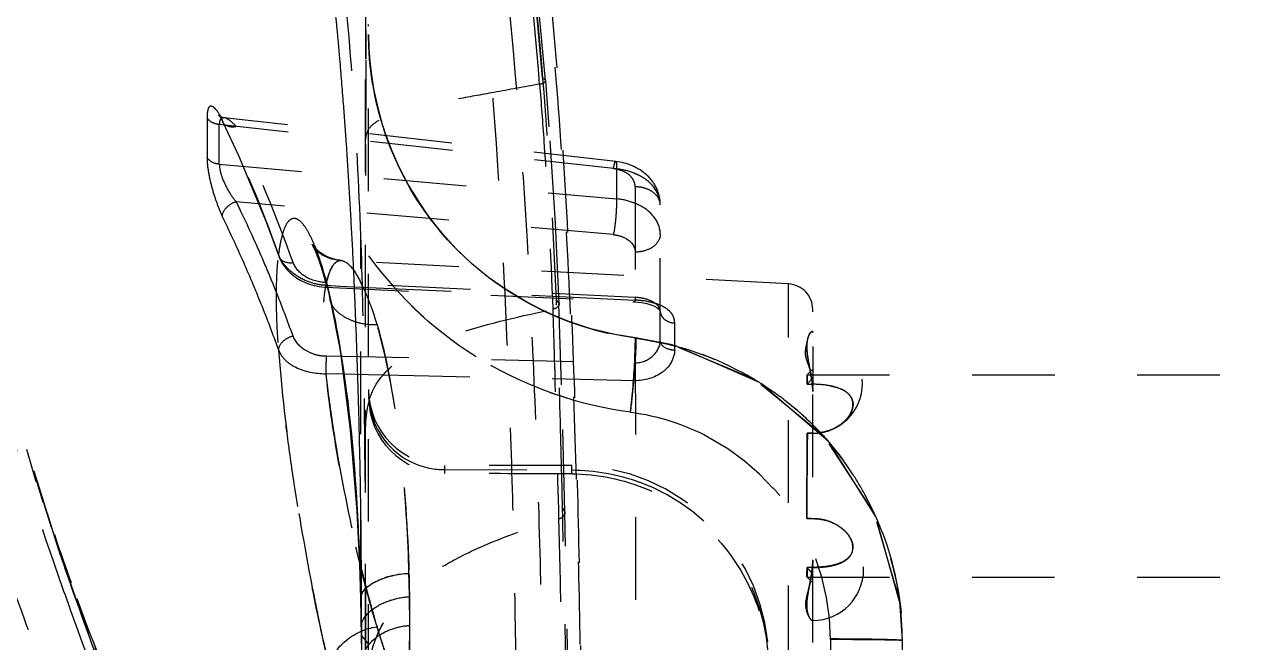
# Model space of a CAD drawing. Header units: millimetres. Extents: x 1540 to 3369, y -3458 to 1222.
# Drawn here: x 2621.51 to 2645.86, y -363.95 to -351.74 of the extents above; entities that cross this region are included whole.
import ezdxf

# ---------------------------------------------------------------- set-up
doc = ezdxf.new("R2010")
doc.units = ezdxf.units.MM
doc.header["$LTSCALE"] = 16.335
doc.linetypes.add('HIDDEN', pattern=[0.2, 0.1, -0.1])
doc.layers.add('21', color=7, linetype='CONTINUOUS')

msp = doc.modelspace()

# ---------------------------------------------------------------- linework, layer by layer
at = {"layer": '21', "color": 8, "linetype": 'HIDDEN'}
for p, q in [((2628.251, -354.663), (2628.296, -343.568)), ((2628.251, -367.522), (2628.251, -345.003)), ((2628.255, -351.387), (2628.256, -351.737)), ((2628.256, -351.737), (2628.257, -351.938)), ((2628.315, -364.832), (2628.315, -351.736)), ((2628.257, -351.938), (2628.257, -352.285)), ((2628.257, -352.285), (2628.258, -352.405)), ((2628.258, -352.431), (2628.258, -352.964)), ((2631.819, -352.843), (2631.819, -352.841)), ((2628.258, -352.964), (2628.257, -353.426)), ((2625.119, -353.574), (2625.119, -354.36)), ((2625.428, -353.66), (2625.417, -353.609)), ((2625.446, -353.575), (2625.421, -353.579)), ((2625.442, -353.577), (2625.449, -353.577)), ((2625.458, -353.576), (2625.446, -353.575)), ((2625.449, -353.577), (2625.446, -353.576)), ((2633.206, -354.442), (2625.458, -353.576)), ((2633.22, -354.589), (2625.36, -353.711)), ((2625.429, -353.662), (2625.428, -353.66)), ((2625.429, -353.662), (2625.739, -354.325)), ((2627.882, -354.173), (2627.873, -354.041)), ((2625.739, -354.325), (2626.286, -355.635)), ((2628.255, -354.107), (2628.252, -354.533)), ((2625.361, -354.497), (2633.22, -355.181)), ((2633.22, -354.589), (2633.22, -355.181)), ((2633.592, -354.943), (2633.596, -369.735)), ((2633.159, -355.889), (2625.697, -355.24)), ((2634.086, -357.985), (2634.086, -355.299)), ((2626.286, -355.635), (2626.55, -356.35)), ((2628.162, -363.1), (2628.162, -355.909)), ((2626.532, -356.279), (2626.538, -356.317)), ((2626.538, -356.317), (2626.539, -356.321)), ((2627.299, -356.309), (2627.353, -356.439)), ((2627.764, -356.4), (2627.772, -356.401)), ((2636.627, -356.865), (2627.775, -356.401)), ((2627.468, -356.893), (2627.568, -356.897)), ((2627.47, -356.929), (2627.47, -356.929)), ((2627.47, -356.929), (2633.583, -357.218)), ((2633.592, -357.13), (2627.479, -356.84)), ((2627.499, -356.956), (2627.538, -357.113)), ((2627.568, -356.897), (2627.752, -356.906)), ((2627.752, -356.906), (2628.315, -356.933)), ((2628.315, -356.933), (2631.543, -357.085)), ((2636.627, -364.46), (2636.627, -356.865)), ((2627.554, -357.181), (2627.544, -357.09)), ((2627.554, -357.181), (2627.749, -358.176)), ((2631.543, -357.085), (2632.091, -357.111)), ((2632.03, -357.188), (2632.084, -357.255)), ((2632.033, -357.258), (2632.031, -357.188)), ((2632.133, -358.859), (2632.079, -357.255)), ((2632.084, -357.255), (2632.084, -357.259)), ((2632.091, -357.111), (2633.581, -357.182)), ((2637.104, -363.953), (2637.104, -357.372)), ((2634.372, -358.176), (2634.372, -357.637)), ((2633.596, -357.932), (2633.596, -357.936)), ((2633.596, -357.932), (2633.596, -357.932)), ((2633.596, -357.938), (2633.599, -357.933)), ((2633.599, -357.933), (2633.599, -357.934)), ((2634.086, -357.982), (2634.086, -357.986)), ((2634.092, -358.007), (2634.086, -357.983)), ((2634.098, -358.039), (2634.086, -357.985)), ((2637.104, -358.101), (2637.104, -358.314)), ((2627.478, -358.284), (2633.592, -358.423)), ((2637.104, -358.314), (2637.104, -358.561)), ((2637.104, -358.314), (2637.104, -358.561)), ((2622.187, -362.129), (2621.06, -358.529)), ((2627.829, -358.648), (2627.468, -358.64)), ((2628.315, -358.659), (2627.829, -358.648)), ((2629.506, -358.687), (2628.315, -358.659)), ((2633.581, -358.779), (2629.506, -358.687)), ((2636.992, -358.661), (2690.494, -358.661)), ((2636.992, -358.682), (2636.992, -358.661)), ((2636.992, -358.661), (2636.993, -358.682)), ((2636.992, -358.849), (2636.992, -358.682)), ((2636.993, -358.682), (2636.993, -358.711)), ((2636.993, -358.711), (2636.993, -358.847)), ((2636.994, -358.659), (2637.104, -358.55)), ((2637.104, -358.561), (2637.103, -358.726)), ((2637.104, -358.561), (2637.104, -358.726)), ((2637.104, -358.726), (2637.104, -358.885)), ((2632.198, -361.377), (2632.133, -358.859)), ((2636.992, -358.849), (2637.104, -358.849)), ((2636.993, -358.776), (2636.993, -358.848)), ((2636.989, -359.818), (2636.988, -360.372)), ((2636.989, -361.506), (2636.99, -359.818)), ((2636.995, -360.659), (2636.996, -359.925)), ((2637.104, -359.818), (2636.996, -359.818)), ((2636.996, -359.925), (2636.996, -359.818)), ((2621.74, -360.777), (2621.552, -360.141)), ((2627.995, -360.058), (2628.016, -360.285)), ((2628.016, -360.285), (2628.035, -360.514)), ((2636.988, -360.372), (2636.987, -360.659)), ((2621.873, -361.185), (2621.702, -360.612)), ((2632.335, -360.453), (2629.815, -360.453)), ((2629.815, -360.457), (2629.815, -360.612)), ((2629.815, -360.537), (2632.336, -360.544)), ((2632.136, -360.63), (2632.134, -360.552)), ((2632.152, -361.297), (2632.136, -360.63)), ((2632.336, -360.621), (2632.336, -360.453)), ((2636.987, -360.659), (2636.987, -361.506)), ((2636.995, -360.95), (2636.995, -360.659)), ((2622.038, -361.684), (2621.828, -361)), ((2636.993, -361.506), (2636.995, -360.95)), ((2622.18, -362.107), (2621.962, -361.404)), ((2632.152, -361.297), (2632.198, -361.377)), ((2632.198, -361.377), (2632.198, -361.381)), ((2632.275, -365.316), (2632.198, -361.381)), ((2636.989, -361.506), (2637.104, -361.506)), ((2622.102, -361.822), (2622.277, -362.391)), ((2622.185, -362.134), (2622.707, -363.615)), ((2622.324, -362.465), (2622.212, -362.143)), ((2628.12, -361.918), (2628.13, -362.153)), ((2622.267, -362.363), (2622.415, -362.792)), ((2628.13, -362.153), (2628.147, -362.619)), ((2622.437, -362.784), (2622.324, -362.465)), ((2628.147, -362.619), (2628.16, -363.08)), ((2636.99, -362.613), (2636.99, -362.473)), ((2637.104, -362.474), (2636.99, -362.474)), ((2636.99, -362.544), (2636.99, -362.474)), ((2636.991, -362.475), (2636.99, -362.64)), ((2636.99, -362.64), (2636.99, -362.613)), ((2636.988, -362.659), (2637.104, -362.775)), ((2636.99, -362.64), (2636.99, -362.661)), ((2636.99, -362.661), (2636.99, -362.64)), ((2636.99, -362.661), (2690.494, -362.661)), ((2622.62, -363.288), (2622.547, -363.09)), ((2628.162, -363.1), (2628.159, -362.997)), ((2628.162, -363.1), (2628.16, -363.077)), ((2628.16, -363.081), (2628.16, -363.084)), ((2622.586, -363.285), (2622.628, -363.403)), ((2622.695, -363.489), (2622.62, -363.288)), ((2622.444, -363.396), (2622.469, -363.465)), ((2622.77, -363.787), (2622.651, -363.457)), ((2622.775, -363.702), (2622.695, -363.489)), ((2622.887, -364.107), (2622.77, -363.788)), ((2622.862, -363.927), (2622.775, -363.702)), ((2628.172, -363.77), (2628.173, -363.823)), ((2628.173, -363.823), (2628.176, -364.136)), ((2628.173, -363.823), (2628.252, -363.919)), ((2622.955, -364.165), (2622.862, -363.927)), ((2628.252, -363.919), (2628.316, -363.997)), ((2637.456, -363.899), (2637.456, -365.111)), ((2638.877, -407.405), (2638.877, -363.919))]:
    msp.add_line(p, q, dxfattribs=at)
for points in [[(2631.758, -352.79), (2631.657, -351.668), (2631.361, -349.018), (2630.874, -345.667), (2630.021, -341.508), (2628.996, -338.295), (2627.668, -335.628), (2626.077, -333.582), (2624.48, -332.474)], [(2631.814, -352.842), (2631.671, -351.283), (2631.445, -349.297), (2631.303, -348.218)], [(2633.596, -357.932), (2633.184, -357.865), (2632.71, -357.749), (2632.258, -357.6), (2631.829, -357.42), (2631.425, -357.214), (2631.045, -356.984), (2630.69, -356.734), (2630.36, -356.464), (2630.055, -356.177), (2629.775, -355.873), (2629.521, -355.554), (2629.293, -355.224), (2629.091, -354.885), (2628.913, -354.541), (2628.761, -354.193), (2628.632, -353.844), (2628.527, -353.496), (2628.444, -353.151), (2628.382, -352.813), (2628.342, -352.486), (2628.32, -352.172), (2628.315, -351.934)], [(2628.394, -352.897), (2628.364, -352.694), (2628.342, -352.496), (2628.326, -352.302), (2628.318, -352.114), (2628.315, -351.938)], [(2632.084, -357.259), (2632.013, -355.665), (2631.89, -353.754), (2631.819, -352.843)], [(2629.559, -355.607), (2629.414, -355.408), (2629.279, -355.206), (2629.153, -355), (2629.037, -354.792), (2628.93, -354.582), (2628.832, -354.37), (2628.744, -354.158), (2628.664, -353.946), (2628.594, -353.734), (2628.531, -353.522), (2628.477, -353.312), (2628.432, -353.103)], [(2625.355, -353.534), (2625.348, -353.528), (2625.351, -353.531), (2625.368, -353.555), (2625.393, -353.595), (2625.421, -353.647), (2625.428, -353.66)], [(2625.446, -353.576), (2625.425, -353.571), (2625.393, -353.559), (2625.367, -353.543), (2625.355, -353.534)], [(2630.429, -356.526), (2630.237, -356.355), (2630.053, -356.177), (2629.879, -355.993), (2629.714, -355.803)], [(2627.201, -356.086), (2627.195, -356.077), (2627.196, -356.079), (2627.211, -356.105)], [(2627.763, -356.4), (2627.744, -356.397), (2627.677, -356.386), (2627.595, -356.364), (2627.512, -356.333), (2627.436, -356.293), (2627.366, -356.246), (2627.3, -356.192), (2627.245, -356.138), (2627.21, -356.098), (2627.201, -356.086)], [(2627.211, -356.105), (2627.258, -356.201), (2627.278, -356.246), (2627.301, -356.3), (2627.326, -356.365)], [(2627.221, -356.129), (2627.219, -356.126), (2627.22, -356.127), (2627.227, -356.141), (2627.234, -356.153)], [(2627.776, -356.401), (2627.737, -356.398), (2627.665, -356.39), (2627.588, -356.373), (2627.512, -356.348), (2627.445, -356.318), (2627.39, -356.287), (2627.347, -356.257), (2627.309, -356.225), (2627.275, -356.192), (2627.247, -356.162), (2627.228, -356.139), (2627.221, -356.129)], [(2627.234, -356.154), (2627.264, -356.222), (2627.299, -356.309)], [(2626.55, -356.35), (2626.577, -356.408), (2626.612, -356.468), (2626.655, -356.528), (2626.705, -356.587), (2626.763, -356.645), (2626.828, -356.699), (2626.898, -356.749), (2626.975, -356.794), (2627.057, -356.835), (2627.146, -356.87), (2627.24, -356.898), (2627.339, -356.918), (2627.442, -356.93), (2627.47, -356.932)], [(2627.337, -356.412), (2627.377, -356.531), (2627.417, -356.663), (2627.458, -356.805), (2627.499, -356.956)], [(2627.381, -356.523), (2627.411, -356.616), (2627.442, -356.72), (2627.473, -356.832)], [(2631.513, -357.264), (2631.281, -357.134), (2631.056, -356.994), (2630.839, -356.846), (2630.63, -356.69)], [(2627.538, -357.083), (2627.57, -357.221), (2627.603, -357.367), (2627.635, -357.521)], [(2633.543, -357.216), (2633.598, -357.217), (2633.715, -357.229), (2633.818, -357.249), (2633.902, -357.275), (2633.969, -357.304), (2634.018, -357.332), (2634.051, -357.358), (2634.072, -357.38), (2634.082, -357.395), (2634.086, -357.404), (2634.086, -357.405), (2634.086, -357.404)], [(2633.604, -357.934), (2633.323, -357.892), (2633.047, -357.837), (2632.777, -357.769), (2632.512, -357.69), (2632.252, -357.599), (2631.999, -357.498), (2631.753, -357.386)], [(2627.667, -357.682), (2627.699, -357.849), (2627.73, -358.023), (2627.762, -358.214), (2627.792, -358.402), (2627.818, -358.573)], [(2638.877, -363.919), (2638.825, -363.136), (2638.319, -361.394), (2637.336, -359.89), (2635.955, -358.753), (2634.327, -358.071), (2633.596, -357.932)], [(2638.831, -363.188), (2638.356, -361.478), (2637.409, -359.972), (2636.053, -358.814), (2634.416, -358.096), (2633.599, -357.934)], [(2627.749, -358.176), (2627.952, -359.759), (2628.083, -361.359), (2628.153, -362.82)], [(2627.818, -358.573), (2627.846, -358.768), (2627.874, -358.972), (2627.901, -359.18), (2627.926, -359.394), (2627.95, -359.612)], [(2627.95, -359.612), (2627.974, -359.833), (2627.995, -360.058)], [(2628.035, -360.514), (2628.052, -360.745), (2628.069, -360.978), (2628.083, -361.212)], [(2628.083, -361.212), (2628.097, -361.447), (2628.109, -361.682)], [(2625.958, -371.252), (2624.913, -369.02), (2623.459, -365.587), (2622.073, -361.764)], [(2628.16, -363.084), (2628.168, -363.468), (2628.175, -364.498), (2628.161, -365.242)]]:
    msp.add_lwpolyline(points, dxfattribs=at)
for centre, radius, start, end in [((2548.965, -359.533), 82.998, 4.57584, 7.81735), ((2543.476, -360.27), 88.605, 4.8351, 7.81991), ((2550.264, -359.076), 77.768, 5.22785, 5.57599), ((2544.149, -359.635), 83.909, 4.93575, 5.22804), ((2394.599, -351.447), 233.664, 359.76414, 359.88082), ((2634.148, -351.936), 5.834, 180.016, 184.5174), ((2634.395, -351.911), 6.081, 184.5722, 196.684), ((2536.5, -360.292), 91.586, 4.37826, 4.93311), ((2532.077, -361.031), 100.027, 2.20176, 4.71903), ((2528.451, -360.912), 99.659, 3.95302, 4.38043), ((2601.814, -365.034), 26.223, 19.5038, 25.8298), ((2403.851, -353.048), 224.406, 359.75367, 359.9035), ((2544.14, -354.072), 81.221, 0.07012, 0.25463), ((2602.016, -365.221), 26.313, 19.4941, 25.8398), ((2634.509, -351.88), 6.199, 196.6569, 204.8496), ((2519.842, -361.5), 108.288, 3.42355, 3.88011), ((2677.748, -354.843), 49.497, 179.6419, 179.8545), ((2634.451, -351.908), 6.136, 204.8399, 212.8789), ((2512.461, -361.943), 115.682, 2.99858, 3.42423), ((2628.774, -354.003), 3.685, 197.822, 202.0174), ((2601.307, -367.16), 27.147, 25.7569, 26.047), ((2628.153, -354.254), 3.016, 202.0051, 204.8502), ((2602.531, -366.733), 25.484, 23.9621, 26.1), ((2602.133, -366.767), 26.233, 23.1733, 25.7677), ((2504.354, -362.367), 123.801, 2.58626, 2.99797), ((2622.163, -358.103), 5.463, 17.8493, 19.3383), ((2602.488, -366.749), 25.53, 21.8091, 23.9558), ((2602.722, -366.51), 25.59, 21.8043, 23.1633), ((2627.368, -355.91), 0.92, 219.6246, 225.5285), ((2620.52, -358.625), 7.187, 15.7512, 17.7945), ((2618.495, -359.192), 9.29, 14.1209, 15.727), ((2493.414, -362.86), 134.751, 2.17915, 2.58582), ((2602.853, -366.456), 25.449, 19.6472, 21.8007), ((2629.777, -357.382), 2.36, 166.9357, 168.0423), ((2617.129, -359.538), 10.699, 13.5266, 14.1307), ((2625.539, -358.157), 2.936, 25.1051, 27.0721), ((2636.601, -357.367), 0.503, 359.5935, 87), ((2601.891, -366.985), 26.173, 19.6956, 21.8032), ((2616.088, -359.789), 11.77, 13.054, 13.5285), ((2481.179, -363.326), 146.995, 1.76942, 2.17955), ((2637.103, -358.835), 0.983, 270.0243, 90), ((2605.464, -361.861), 22.596, 8.7456, 9.0228), ((2698.394, -335.967), 80.75, 196.28207, 198.9347), ((2639.391, -358.768), 5.81, 177.6607, 180.1102), ((2640.867, -362.307), 5.195, 136.4271, 138.2553), ((2657.894, -358.913), 20.901, 179.4435, 179.6261), ((2643.456, -358.771), 6.463, 179.2013, 179.4599), ((2632.108, -359.52), 5.035, 7.2381, 10.748), ((2684.049, -358.9), 46.946, 179.7874, 179.9818), ((2468.965, -363.701), 159.215, 1.34494, 1.76853), ((2629.815, -358.953), 1.5, 180, 270), ((2629.822, -359.106), 1.506, 179.9319, 269.746), ((2632.83, -363.979), 6.084, 51.256, 54.5459), ((2632.93, -363.906), 4.526, 0.0942, 82.6792), ((2632.865, -363.935), 6.028, 49.9873, 51.2529), ((2632.927, -363.863), 5.933, 44.7233, 49.9977), ((2629.82, -359.031), 1.506, 202.4637, 247.3521), ((2633.002, -363.786), 5.826, 43.6531, 44.71), ((2637.126, -358.899), 0.915, 290.1785, 298.248), ((2597.296, -362.917), 30.834, 5.4674, 5.672), ((2637.024, -358.993), 0.825, 267.63, 271.7335), ((2637.022, -358.908), 0.91, 271.7183, 275.1661), ((2633.036, -363.753), 5.779, 38.4319, 43.648), ((2659.549, -354.757), 32.319, 189.4863, 193.5916), ((2591.732, -363.411), 36.419, 3.0642, 5.4064), ((2485.979, -363.346), 142.197, 0.82453, 1.36288), ((2632.918, -363.845), 5.928, 32.9534, 38.4187), ((2632.335, -364.353), 3.9, 270.0158, 89.9842), ((2632.799, -363.923), 6.07, 28.509, 32.9578), ((2632.321, -364.456), 3.914, 359.9977, 69.7918), ((2632.985, -363.84), 4.448, 38.7757, 41.3437), ((2632.702, -363.975), 6.18, 20.5386, 28.5015), ((2525.661, -362.756), 102.511, 0.36676, 0.81377), ((2584.633, -363.837), 43.531, 2.9312, 3.1247), ((2574.089, -364.328), 54.087, 1.7353, 2.88), ((2637.024, -362.331), 0.825, 88.0052, 92.6285), ((2637.022, -362.419), 0.913, 84.8375, 88.0342), ((2637.104, -362.512), 1.006, 270, 90), ((2637.103, -362.49), 0.983, 81.6254, 89.9758), ((2637.126, -362.418), 0.908, 61.0344, 70.0011), ((2701.939, -335.025), 84.236, 198.77044, 199.60231), ((2476.706, -363.071), 151.467, 359.99499, 0.36749), ((2700.914, -335.169), 83.392, 198.89214, 199.7847), ((2657.493, -355.252), 30.204, 193.5946, 194.5029), ((2640.846, -359.037), 5.165, 221.6565, 223.5741), ((2617.798, -362.419), 19.192, 359.4238, 359.6284), ((2631.322, -362.556), 5.667, 359.1702, 359.4381), ((2640.86, -359.022), 5.186, 221.7269, 223.5921), ((2632.615, -361.946), 4.513, 349.993, 351.5355), ((2563.599, -364.661), 64.581, 1.4762, 1.74811), ((2654.689, -355.973), 27.309, 194.5123, 194.9619), ((2572.857, -364.394), 55.319, 0.7535, 1.3407), ((2499.658, -363.148), 128.515, 359.7689, 0.02834), ((2595.466, -363.638), 33.663, 0.021, 0.9993), ((2638.068, -363.706), 9.896, 179.7696, 180.3717)]:
    msp.add_arc(centre, radius, start, end, dxfattribs=at)
msp.add_ellipse((2559.427, -425.723), major_axis=(1245.426, -0.87), ratio=0.052403, start_param=1.512258, end_param=1.514286, dxfattribs=at)
for points, knots in [([(2630.528, -378.468), (2630.647, -378.593), (2630.861, -378.792), (2631.199, -378.988), (2631.521, -378.987), (2631.764, -378.785), (2631.939, -378.462), (2632.081, -378.022), (2632.194, -377.468), (2632.284, -376.807), (2632.355, -376.053), (2632.433, -374.891), (2632.496, -373.265), (2632.537, -371.106), (2632.549, -368.665), (2632.533, -365.951), (2632.489, -363.003), (2632.411, -359.869), (2632.281, -356.575), (2632.072, -353.137), (2631.746, -349.588), (2631.272, -345.997), (2630.814, -343.611), (2630.527, -342.437)], [0, 0, 0, 0, 0.013583, 0.023038, 0.030116, 0.037396, 0.046749, 0.058841, 0.073763, 0.091373, 0.111413, 0.133583, 0.183285, 0.239794, 0.303988, 0.375934, 0.454034, 0.536633, 0.62336, 0.714204, 0.80846, 0.9046, 1, 1, 1, 1]), ([(2632.558, -368.913), (2632.558, -367.001), (2632.528, -364.038), (2632.431, -359.979), (2632.312, -356.679), (2632.114, -353.228), (2631.785, -349.658), (2631.304, -346.043), (2630.847, -343.643), (2630.565, -342.46)], [0, 0, 0, 0, 0.215777, 0.334437, 0.458243, 0.588507, 0.72447, 0.86279, 1, 1, 1, 1]), ([(2630.573, -378.648), (2630.376, -378.455), (2629.97, -377.976), (2629.332, -377.161), (2628.579, -376.202), (2627.358, -374.741), (2625.482, -372.851), (2622.811, -370.679), (2619.869, -368.453), (2616.78, -366.176), (2613.611, -363.877), (2610.386, -361.585), (2607.137, -359.286), (2603.869, -356.974), (2600.577, -354.656), (2596.146, -351.549), (2591.704, -348.409), (2587.251, -345.231), (2585.029, -343.608), (2583.925, -342.779)], [0, 0, 0, 0, 0.013985, 0.031847, 0.052667, 0.075931, 0.128606, 0.187699, 0.250792, 0.316155, 0.382736, 0.449817, 0.517244, 0.585079, 0.653305, 0.721895, 0.860149, 0.929814, 1, 1, 1, 1]), ([(2629.77, -377.381), (2629.883, -377.499), (2630.084, -377.689), (2630.376, -377.848), (2630.58, -377.865), (2630.758, -377.823), (2630.958, -377.649), (2631.131, -377.329), (2631.276, -376.896), (2631.393, -376.351), (2631.487, -375.703), (2631.563, -374.965), (2631.65, -373.84), (2631.728, -372.277), (2631.781, -370.214), (2631.799, -367.888), (2631.779, -365.305), (2631.723, -362.497), (2631.628, -359.514), (2631.438, -355.244), (2631.092, -350.814), (2630.485, -346.303), (2630.043, -344.027), (2629.767, -342.907)], [0, 0, 0, 0, 0.013478, 0.022857, 0.026598, 0.030117, 0.037712, 0.047445, 0.059906, 0.075251, 0.093392, 0.113953, 0.136478, 0.186485, 0.242998, 0.306776, 0.378368, 0.456158, 0.538521, 0.624584, 0.808856, 0.904864, 1, 1, 1, 1]), ([(2629.426, -343.489), (2629.616, -344.276), (2629.947, -345.962), (2630.334, -348.586), (2630.63, -351.329), (2630.911, -354.932), (2631.087, -358.529), (2631.191, -362.089), (2631.233, -364.69), (2631.237, -367.097), (2631.207, -369.272), (2631.141, -371.196), (2631.039, -372.827), (2630.92, -373.981), (2630.799, -374.721), (2630.705, -375.133), (2630.595, -375.453), (2630.464, -375.688), (2630.298, -375.838), (2630.164, -375.871), (2630.101, -375.871)], [0, 0, 0, 0, 0.07401, 0.15704, 0.242493, 0.326337, 0.487543, 0.57176, 0.652115, 0.725369, 0.791968, 0.851031, 0.901374, 0.941418, 0.957108, 0.969917, 0.980075, 0.987955, 0.994239, 1, 1, 1, 1]), ([(2628.162, -355.909), (2628.125, -354.917), (2628.019, -352.899), (2627.739, -349.838), (2627.321, -346.739), (2626.932, -344.675), (2626.692, -343.656)], [0, 0, 0, 0, 0.241091, 0.4904, 0.746033, 1, 1, 1, 1]), ([(2628.263, -351.933), (2628.264, -351.301), (2628.261, -350.459), (2628.245, -349.617), (2628.24, -349.408)], [0, 0, 0, 0, 0.75106, 1, 1, 1, 1]), ([(2629.66, -377.476), (2629.272, -377.008), (2628.436, -375.949), (2627.023, -374.273), (2625.239, -372.522), (2623.187, -370.749), (2620.944, -368.985), (2618.591, -367.223), (2616.177, -365.459), (2612.891, -363.115), (2608.713, -360.211), (2603.677, -356.687), (2598.568, -353.165), (2595.159, -350.788), (2593.452, -349.583)], [0, 0, 0, 0, 0.03974, 0.088267, 0.143346, 0.203026, 0.265608, 0.329977, 0.395316, 0.461228, 0.594041, 0.728121, 0.86334, 1, 1, 1, 1]), ([(2628.315, -351.932), (2628.315, -353.357), (2629.399, -356.304), (2632.184, -357.757), (2633.596, -357.936)], [0, 0, 0, 0, 0.500384, 1, 1, 1, 1]), ([(2631.698, -352.912), (2631.73, -352.906), (2631.774, -352.898), (2631.82, -352.859), (2631.819, -352.843)], [0, 0, 0, 0, 0.655705, 1, 1, 1, 1]), ([(2631.819, -352.841), (2631.818, -352.837), (2631.808, -352.816), (2631.783, -352.808), (2631.765, -352.803)], [0, 0, 0, 0, 0.179629, 1, 1, 1, 1]), ([(2631.698, -352.912), (2631.396, -352.967), (2630.846, -353.066), (2630.095, -353.204), (2629.492, -353.323), (2629.024, -353.434), (2628.678, -353.545), (2628.434, -353.667), (2628.283, -353.825), (2628.256, -353.953), (2628.255, -354.013)], [0, 0, 0, 0, 0.245297, 0.447282, 0.609652, 0.736243, 0.831323, 0.900375, 0.952031, 1, 1, 1, 1]), ([(2631.698, -352.912), (2631.729, -353.291), (2631.841, -354.774), (2631.922, -356.259), (2631.958, -357.365)], [0, 0, 0, 0, 0.256014, 1, 1, 1, 1]), ([(2625.417, -353.609), (2625.387, -353.551), (2625.343, -353.472), (2625.273, -353.39), (2625.232, -353.357), (2625.188, -353.344), (2625.15, -353.37), (2625.131, -353.423), (2625.125, -353.466), (2625.122, -353.492)], [0, 0, 0, 0, 0.378014, 0.513265, 0.612741, 0.684443, 0.75183, 0.850489, 1, 1, 1, 1]), ([(2625.697, -353.752), (2625.658, -353.709), (2625.587, -353.64), (2625.498, -353.585), (2625.458, -353.578)], [0, 0, 0, 0, 0.589384, 1, 1, 1, 1]), ([(2625.36, -353.711), (2625.342, -353.709), (2625.277, -353.699), (2625.211, -353.672), (2625.173, -353.641)], [0, 0, 0, 0, 0.264345, 1, 1, 1, 1]), ([(2625.375, -353.626), (2625.373, -353.631), (2625.364, -353.659), (2625.361, -353.688), (2625.36, -353.711)], [0, 0, 0, 0, 0.212111, 1, 1, 1, 1]), ([(2625.697, -353.752), (2625.644, -353.765), (2625.54, -353.766), (2625.447, -353.703), (2625.429, -353.662)], [0, 0, 0, 0, 0.551007, 1, 1, 1, 1]), ([(2625.119, -354.36), (2625.119, -354.388), (2625.122, -354.509), (2625.14, -354.629), (2625.158, -354.72)], [0, 0, 0, 0, 0.230521, 1, 1, 1, 1]), ([(2625.361, -354.497), (2625.31, -354.492), (2625.214, -354.469), (2625.139, -354.399), (2625.119, -354.36)], [0, 0, 0, 0, 0.537512, 1, 1, 1, 1]), ([(2625.361, -354.497), (2625.362, -354.515), (2625.368, -354.595), (2625.388, -354.672), (2625.408, -354.731)], [0, 0, 0, 0, 0.225287, 1, 1, 1, 1]), ([(2633.159, -354.586), (2633.163, -354.565), (2633.17, -354.53), (2633.183, -354.483), (2633.192, -354.457), (2633.201, -354.441), (2633.206, -354.441)], [0, 0, 0, 0, 0.409194, 0.719076, 0.915906, 1, 1, 1, 1]), ([(2633.592, -354.943), (2633.589, -354.9), (2633.566, -354.81), (2633.431, -354.652), (2633.269, -354.6), (2633.159, -354.586)], [0, 0, 0, 0, 0.213417, 0.449002, 1, 1, 1, 1]), ([(2633.206, -354.441), (2633.21, -354.442), (2633.216, -354.459), (2633.219, -354.486), (2633.221, -354.533), (2633.22, -354.569), (2633.22, -354.589)], [0, 0, 0, 0, 0.084385, 0.281199, 0.590824, 1, 1, 1, 1]), ([(2634.086, -355.299), (2634.086, -355.189), (2634.036, -354.967), (2633.766, -354.604), (2633.428, -354.466), (2633.206, -354.442)], [0, 0, 0, 0, 0.247121, 0.494731, 1, 1, 1, 1]), ([(2633.662, -354.716), (2633.629, -354.699), (2633.488, -354.637), (2633.336, -354.601), (2633.22, -354.589)], [0, 0, 0, 0, 0.242468, 1, 1, 1, 1]), ([(2625.158, -354.72), (2625.164, -354.754), (2625.194, -354.892), (2625.233, -355.029), (2625.265, -355.131)], [0, 0, 0, 0, 0.245401, 1, 1, 1, 1]), ([(2634.086, -355.299), (2634.086, -355.184), (2633.991, -354.932), (2633.782, -354.777), (2633.662, -354.716)], [0, 0, 0, 0, 0.462028, 1, 1, 1, 1]), ([(2625.527, -354.998), (2625.54, -355.02), (2625.59, -355.105), (2625.648, -355.187), (2625.697, -355.24)], [0, 0, 0, 0, 0.264732, 1, 1, 1, 1]), ([(2634.086, -355.299), (2634.086, -355.252), (2634.056, -355.153), (2633.941, -355.037), (2633.779, -354.962), (2633.656, -354.944), (2633.592, -354.943)], [0, 0, 0, 0, 0.209591, 0.444771, 0.712217, 1, 1, 1, 1]), ([(2625.697, -355.24), (2625.624, -355.258), (2625.503, -355.331), (2625.417, -355.459), (2625.417, -355.522)], [0, 0, 0, 0, 0.544044, 1, 1, 1, 1]), ([(2633.22, -355.181), (2633.223, -355.3), (2633.209, -355.537), (2633.182, -355.773), (2633.159, -355.889)], [0, 0, 0, 0, 0.498983, 1, 1, 1, 1]), ([(2633.663, -355.303), (2633.629, -355.287), (2633.488, -355.226), (2633.336, -355.192), (2633.22, -355.181)], [0, 0, 0, 0, 0.242128, 1, 1, 1, 1]), ([(2634.086, -355.88), (2634.086, -355.766), (2633.991, -355.515), (2633.782, -355.362), (2633.663, -355.303)], [0, 0, 0, 0, 0.462504, 1, 1, 1, 1]), ([(2627.544, -364.471), (2627.411, -363.907), (2627.154, -362.692), (2626.884, -361.133), (2626.698, -359.814), (2626.587, -358.843), (2626.513, -357.94), (2626.483, -357.147), (2626.501, -356.572), (2626.545, -356.194), (2626.585, -355.975), (2626.635, -355.801), (2626.693, -355.673), (2626.759, -355.586), (2626.883, -355.536), (2627.009, -355.647), (2627.102, -355.791), (2627.19, -355.965), (2627.279, -356.183), (2627.408, -356.56), (2627.49, -356.869), (2627.544, -357.09)], [0, 0, 0, 0, 0.160663, 0.343804, 0.43816, 0.529658, 0.614571, 0.689081, 0.749394, 0.773817, 0.794338, 0.810956, 0.82379, 0.833246, 0.840512, 0.857932, 0.871844, 0.889668, 0.911411, 0.937078, 1, 1, 1, 1]), ([(2627.237, -356.082), (2627.203, -356), (2627.138, -355.86), (2627.031, -355.69), (2626.936, -355.595), (2626.86, -355.567), (2626.789, -355.57), (2626.703, -355.643), (2626.633, -355.792), (2626.572, -356.011), (2626.545, -356.182), (2626.532, -356.279)], [0, 0, 0, 0, 0.177529, 0.311269, 0.404584, 0.439911, 0.471927, 0.544307, 0.651281, 0.802466, 1, 1, 1, 1]), ([(2628.162, -373.83), (2628.199, -373.419), (2628.227, -372.448), (2628.254, -370.817), (2628.26, -368.851), (2628.262, -365.65), (2628.259, -362.168), (2628.231, -358.572), (2628.194, -356.769), (2628.162, -355.909)], [0, 0, 0, 0, 0.069137, 0.162397, 0.273131, 0.39818, 0.698059, 0.856008, 1, 1, 1, 1]), ([(2633.159, -355.889), (2633.198, -355.894), (2633.337, -355.918), (2633.476, -355.991), (2633.536, -356.075)], [0, 0, 0, 0, 0.275279, 1, 1, 1, 1]), ([(2634.086, -355.88), (2634.086, -355.943), (2634.029, -356.08), (2633.909, -356.157), (2633.84, -356.186)], [0, 0, 0, 0, 0.458183, 1, 1, 1, 1]), ([(2626.659, -356.497), (2626.645, -356.48), (2626.594, -356.413), (2626.553, -356.338), (2626.532, -356.279)], [0, 0, 0, 0, 0.262802, 1, 1, 1, 1]), ([(2627.318, -356.294), (2627.311, -356.275), (2627.286, -356.204), (2627.258, -356.133), (2627.237, -356.082)], [0, 0, 0, 0, 0.263737, 1, 1, 1, 1]), ([(2633.536, -356.075), (2633.545, -356.087), (2633.575, -356.136), (2633.59, -356.194), (2633.592, -356.236)], [0, 0, 0, 0, 0.261218, 1, 1, 1, 1]), ([(2626.539, -356.321), (2626.547, -356.343), (2626.612, -356.433), (2626.738, -356.454), (2626.82, -356.44)], [0, 0, 0, 0, 0.215798, 1, 1, 1, 1]), ([(2627.479, -356.84), (2627.333, -356.831), (2627.06, -356.767), (2626.866, -356.553), (2626.82, -356.44)], [0, 0, 0, 0, 0.545076, 1, 1, 1, 1]), ([(2628.483, -363.649), (2628.377, -363.313), (2628.179, -362.579), (2627.915, -361.423), (2627.683, -360.208), (2627.532, -359.205), (2627.452, -358.452), (2627.418, -357.951), (2627.412, -357.507), (2627.432, -357.13), (2627.478, -356.826), (2627.547, -356.601), (2627.631, -356.447), (2627.724, -356.4), (2627.763, -356.4)], [0, 0, 0, 0, 0.141308, 0.305198, 0.475638, 0.637864, 0.71205, 0.779636, 0.839293, 0.889973, 0.931042, 0.962311, 0.984293, 1, 1, 1, 1]), ([(2627.67, -356.436), (2627.622, -356.474), (2627.541, -356.612), (2627.499, -356.759), (2627.478, -356.848)], [0, 0, 0, 0, 0.401858, 1, 1, 1, 1]), ([(2627.775, -356.4), (2627.748, -356.399), (2627.709, -356.409), (2627.678, -356.43), (2627.67, -356.436)], [0, 0, 0, 0, 0.730949, 1, 1, 1, 1]), ([(2627.772, -356.401), (2627.843, -356.407), (2628.006, -356.548), (2628.098, -356.712), (2628.154, -356.821)], [0, 0, 0, 0, 0.369403, 1, 1, 1, 1]), ([(2629.113, -362.588), (2629.097, -361.894), (2629.013, -360.507), (2628.782, -358.841), (2628.491, -357.661), (2628.293, -357.086), (2628.12, -356.734), (2627.991, -356.534), (2627.862, -356.405), (2627.775, -356.401)], [0, 0, 0, 0, 0.322545, 0.644473, 0.779508, 0.886107, 0.927146, 0.959554, 1, 1, 1, 1]), ([(2628.315, -356.31), (2628.921, -357.138), (2630.473, -358.577), (2632.479, -359.254), (2633.495, -359.39)], [0, 0, 0, 0, 0.500179, 1, 1, 1, 1]), ([(2633.495, -359.4), (2632.478, -359.264), (2630.472, -358.588), (2628.921, -357.147), (2628.315, -356.319)], [0, 0, 0, 0, 0.499808, 1, 1, 1, 1]), ([(2627.061, -356.794), (2627.029, -356.78), (2626.907, -356.719), (2626.795, -356.637), (2626.723, -356.567)], [0, 0, 0, 0, 0.259331, 1, 1, 1, 1]), ([(2627.468, -356.893), (2627.433, -356.891), (2627.293, -356.878), (2627.156, -356.837), (2627.061, -356.794)], [0, 0, 0, 0, 0.254729, 1, 1, 1, 1]), ([(2627.468, -356.893), (2627.468, -356.902), (2627.47, -356.914), (2627.467, -356.929), (2627.47, -356.932)], [0, 0, 0, 0, 0.714566, 1, 1, 1, 1]), ([(2627.47, -356.932), (2627.472, -356.932), (2627.47, -356.919), (2627.475, -356.905), (2627.476, -356.874), (2627.478, -356.853), (2627.479, -356.84)], [0, 0, 0, 0, 0.069972, 0.27149, 0.589156, 1, 1, 1, 1]), ([(2628.198, -356.912), (2628.223, -356.965), (2628.332, -357.214), (2628.42, -357.472), (2628.483, -357.675)], [0, 0, 0, 0, 0.216713, 1, 1, 1, 1]), ([(2627.544, -357.09), (2627.647, -357.527), (2627.816, -358.476), (2628.044, -360.482), (2628.136, -362.051), (2628.162, -363.105)], [0, 0, 0, 0, 0.222295, 0.477195, 1, 1, 1, 1]), ([(2627.781, -358.317), (2627.764, -358.211), (2627.698, -357.814), (2627.62, -357.418), (2627.553, -357.13)], [0, 0, 0, 0, 0.266921, 1, 1, 1, 1]), ([(2628.483, -357.675), (2628.376, -357.677), (2628.193, -357.663), (2627.951, -357.583), (2627.766, -357.479), (2627.622, -357.349), (2627.567, -357.237), (2627.554, -357.181)], [0, 0, 0, 0, 0.284618, 0.487465, 0.677069, 0.847283, 1, 1, 1, 1]), ([(2632.084, -357.259), (2632.085, -357.27), (2632.069, -357.329), (2632.004, -357.355), (2631.958, -357.365)], [0, 0, 0, 0, 0.196524, 1, 1, 1, 1]), ([(2632.134, -360.552), (2632.127, -360.283), (2632.1, -359.184), (2632.066, -358.086), (2632.033, -357.258)], [0, 0, 0, 0, 0.245241, 1, 1, 1, 1]), ([(2633.583, -357.216), (2633.58, -357.217), (2633.584, -357.196), (2633.581, -357.19), (2633.581, -357.182)], [0, 0, 0, 0, 0.24044, 1, 1, 1, 1]), ([(2633.999, -357.254), (2633.968, -357.244), (2633.831, -357.207), (2633.69, -357.189), (2633.581, -357.182)], [0, 0, 0, 0, 0.230468, 1, 1, 1, 1]), ([(2633.592, -357.13), (2633.591, -357.142), (2633.589, -357.163), (2633.588, -357.191), (2633.584, -357.205), (2633.585, -357.215), (2633.583, -357.216)], [0, 0, 0, 0, 0.424636, 0.735015, 0.92772, 1, 1, 1, 1]), ([(2634.086, -357.404), (2634.086, -357.324), (2633.957, -357.213), (2633.775, -357.152), (2633.655, -357.133), (2633.592, -357.13)], [0, 0, 0, 0, 0.400251, 0.682992, 1, 1, 1, 1]), ([(2628.251, -359.97), (2628.251, -359.807), (2628.257, -359.496), (2628.342, -359.04), (2628.585, -358.643), (2628.973, -358.32), (2629.498, -358.046), (2630.495, -357.687), (2631.342, -357.496), (2631.958, -357.365)], [0, 0, 0, 0, 0.096895, 0.185981, 0.272627, 0.368703, 0.483626, 0.624056, 1, 1, 1, 1]), ([(2631.958, -357.365), (2631.97, -357.729), (2632.013, -359.113), (2632.047, -360.497), (2632.075, -361.516)], [0, 0, 0, 0, 0.263258, 1, 1, 1, 1]), ([(2634.275, -357.408), (2634.263, -357.396), (2634.211, -357.349), (2634.149, -357.314), (2634.1, -357.292)], [0, 0, 0, 0, 0.232822, 1, 1, 1, 1]), ([(2634.372, -357.637), (2634.372, -357.594), (2634.355, -357.508), (2634.304, -357.438), (2634.275, -357.408)], [0, 0, 0, 0, 0.501657, 1, 1, 1, 1]), ([(2628.483, -357.675), (2628.588, -358.027), (2628.761, -358.802), (2628.996, -360.442), (2629.092, -361.73), (2629.113, -362.594)], [0, 0, 0, 0, 0.221797, 0.478247, 1, 1, 1, 1]), ([(2626.82, -357.9), (2626.746, -357.914), (2626.622, -357.977), (2626.532, -358.103), (2626.532, -358.165)], [0, 0, 0, 0, 0.547625, 1, 1, 1, 1]), ([(2626.82, -357.9), (2626.86, -358.017), (2627.02, -358.162), (2627.262, -358.269), (2627.408, -358.291), (2627.478, -358.284)], [0, 0, 0, 0, 0.464711, 0.733673, 1, 1, 1, 1]), ([(2633.495, -359.4), (2633.537, -359.065), (2633.578, -358.576), (2633.591, -358.085), (2633.596, -357.932)], [0, 0, 0, 0, 0.687854, 1, 1, 1, 1]), ([(2633.599, -357.934), (2633.602, -357.935), (2633.601, -357.95), (2633.605, -357.97), (2633.604, -358.01), (2633.604, -358.086), (2633.598, -358.212), (2633.589, -358.392), (2633.574, -358.608), (2633.545, -358.944), (2633.517, -359.208), (2633.495, -359.39)], [0, 0, 0, 0, 0.006568, 0.023217, 0.049527, 0.084985, 0.180975, 0.306202, 0.455645, 0.624356, 1, 1, 1, 1]), ([(2633.592, -358.423), (2633.715, -358.425), (2633.957, -358.33), (2634.086, -358.098), (2634.086, -357.985)], [0, 0, 0, 0, 0.523499, 1, 1, 1, 1]), ([(2633.596, -357.936), (2634.313, -358.025), (2635.723, -358.478), (2637.47, -359.838), (2638.603, -361.74), (2638.877, -363.196), (2638.877, -363.919)], [0, 0, 0, 0, 0.249963, 0.499935, 0.749952, 1, 1, 1, 1]), ([(2636.359, -359.023), (2636.155, -358.878), (2635.31, -358.35), (2634.335, -358.029), (2633.596, -357.938)], [0, 0, 0, 0, 0.251709, 1, 1, 1, 1]), ([(2636.985, -358.048), (2636.997, -357.994), (2637.006, -357.909), (2637.052, -357.826), (2637.079, -357.811)], [0, 0, 0, 0, 0.642442, 1, 1, 1, 1]), ([(2637.104, -357.822), (2637.104, -357.817), (2637.101, -357.805), (2637.079, -357.809), (2637.061, -357.826), (2637.038, -357.855), (2637.017, -357.898), (2636.992, -357.981), (2636.986, -358.051), (2636.986, -358.102)], [0, 0, 0, 0, 0.04347, 0.084932, 0.156525, 0.261517, 0.39894, 0.568367, 1, 1, 1, 1]), ([(2637.075, -357.814), (2637.081, -357.81), (2637.096, -357.8), (2637.104, -357.817), (2637.104, -357.822)], [0, 0, 0, 0, 0.554167, 1, 1, 1, 1]), ([(2626.532, -358.165), (2626.559, -358.24), (2626.655, -358.383), (2626.968, -358.588), (2627.265, -358.636), (2627.468, -358.64)], [0, 0, 0, 0, 0.216254, 0.45008, 1, 1, 1, 1]), ([(2626.532, -358.165), (2626.591, -358.972), (2626.787, -360.598), (2627.07, -362.21), (2627.23, -363.021)], [0, 0, 0, 0, 0.494468, 1, 1, 1, 1]), ([(2634.372, -358.176), (2634.341, -358.175), (2634.239, -358.163), (2634.129, -358.106), (2634.098, -358.039)], [0, 0, 0, 0, 0.292675, 1, 1, 1, 1]), ([(2636.967, -358.297), (2636.963, -358.275), (2636.955, -358.191), (2636.973, -358.108), (2636.985, -358.048)], [0, 0, 0, 0, 0.271256, 1, 1, 1, 1]), ([(2637.008, -358.335), (2637.004, -358.315), (2636.993, -358.242), (2636.985, -358.168), (2636.984, -358.113)], [0, 0, 0, 0, 0.268732, 1, 1, 1, 1]), ([(2636.986, -358.102), (2636.986, -358.24), (2637.046, -358.535), (2637.104, -358.83), (2637.104, -358.99)], [0, 0, 0, 0, 0.46238, 1, 1, 1, 1]), ([(2627.478, -358.284), (2627.477, -358.31), (2627.47, -358.428), (2627.468, -358.547), (2627.468, -358.64)], [0, 0, 0, 0, 0.214799, 1, 1, 1, 1]), ([(2627.979, -359.87), (2627.966, -359.747), (2627.915, -359.264), (2627.853, -358.783), (2627.798, -358.425)], [0, 0, 0, 0, 0.255489, 1, 1, 1, 1]), ([(2634.254, -358.489), (2634.218, -358.534), (2634.034, -358.705), (2633.772, -358.781), (2633.581, -358.779)], [0, 0, 0, 0, 0.231079, 1, 1, 1, 1]), ([(2633.592, -358.423), (2633.591, -358.431), (2633.589, -358.467), (2633.587, -358.503), (2633.586, -358.531)], [0, 0, 0, 0, 0.224801, 1, 1, 1, 1]), ([(2637.051, -358.559), (2637.044, -358.536), (2637.016, -358.449), (2636.98, -358.364), (2636.967, -358.297)], [0, 0, 0, 0, 0.260713, 1, 1, 1, 1]), ([(2637.055, -358.581), (2637.051, -358.559), (2637.035, -358.478), (2637.018, -358.396), (2637.008, -358.335)], [0, 0, 0, 0, 0.258784, 1, 1, 1, 1]), ([(2627.468, -358.64), (2627.481, -358.754), (2627.539, -359.236), (2627.611, -359.717), (2627.672, -360.083)], [0, 0, 0, 0, 0.236099, 1, 1, 1, 1]), ([(2636.994, -358.659), (2636.993, -358.66), (2636.996, -358.669), (2636.994, -358.675), (2636.994, -358.681)], [0, 0, 0, 0, 0.256657, 1, 1, 1, 1]), ([(2636.995, -358.679), (2636.995, -358.674), (2636.993, -358.67), (2636.996, -358.659), (2636.994, -358.659)], [0, 0, 0, 0, 0.749781, 1, 1, 1, 1]), ([(2636.996, -358.844), (2636.996, -358.825), (2636.996, -358.77), (2636.995, -358.716), (2636.995, -358.679)], [0, 0, 0, 0, 0.340369, 1, 1, 1, 1]), ([(2637.899, -359.248), (2637.899, -359.182), (2637.843, -359.039), (2637.637, -358.92), (2637.385, -358.861), (2637.2, -358.849), (2637.104, -358.849)], [0, 0, 0, 0, 0.203285, 0.431788, 0.703136, 1, 1, 1, 1]), ([(2637.439, -358.876), (2637.463, -358.881), (2637.55, -358.9), (2637.637, -358.928), (2637.696, -358.959)], [0, 0, 0, 0, 0.265083, 1, 1, 1, 1]), ([(2637.44, -358.876), (2637.464, -358.88), (2637.552, -358.899), (2637.638, -358.927), (2637.697, -358.958)], [0, 0, 0, 0, 0.265158, 1, 1, 1, 1]), ([(2637.697, -358.958), (2637.754, -358.987), (2637.859, -359.061), (2637.901, -359.188), (2637.901, -359.246)], [0, 0, 0, 0, 0.52156, 1, 1, 1, 1]), ([(2620.02, -359.053), (2620.457, -360.493), (2621.175, -362.638), (2622.223, -365.443), (2623.059, -367.434), (2623.926, -369.201), (2624.773, -370.643), (2625.532, -371.723), (2626.029, -372.297), (2626.26, -372.517)], [0, 0, 0, 0, 0.302022, 0.453576, 0.600803, 0.735278, 0.848159, 0.935971, 1, 1, 1, 1]), ([(2633.495, -359.4), (2634.036, -359.469), (2635.095, -359.808), (2635.967, -360.497), (2636.324, -360.902)], [0, 0, 0, 0, 0.50236, 1, 1, 1, 1]), ([(2637.901, -359.246), (2637.901, -359.384), (2637.703, -359.67), (2637.411, -359.783), (2637.247, -359.808)], [0, 0, 0, 0, 0.454011, 1, 1, 1, 1]), ([(2637.899, -359.247), (2637.899, -359.263), (2637.894, -359.326), (2637.872, -359.388), (2637.848, -359.431)], [0, 0, 0, 0, 0.23551, 1, 1, 1, 1]), ([(2637.85, -359.427), (2637.858, -359.413), (2637.885, -359.357), (2637.899, -359.294), (2637.899, -359.248)], [0, 0, 0, 0, 0.26606, 1, 1, 1, 1]), ([(2637.851, -359.431), (2637.859, -359.416), (2637.888, -359.357), (2637.903, -359.292), (2637.903, -359.244)], [0, 0, 0, 0, 0.266648, 1, 1, 1, 1]), ([(2636.998, -359.818), (2636.998, -359.908), (2636.991, -360.092), (2636.993, -360.276), (2636.993, -360.37)], [0, 0, 0, 0, 0.489173, 1, 1, 1, 1]), ([(2632.336, -360.621), (2632.844, -360.623), (2633.871, -360.832), (2635.165, -361.707), (2636.032, -363.008), (2636.235, -364.036), (2636.235, -364.544)], [0, 0, 0, 0, 0.249877, 0.499818, 0.749914, 1, 1, 1, 1]), ([(2632.198, -361.381), (2632.199, -361.41), (2632.169, -361.474), (2632.109, -361.506), (2632.075, -361.516)], [0, 0, 0, 0, 0.442798, 1, 1, 1, 1]), ([(2632.232, -365.226), (2632.228, -364.906), (2632.206, -363.596), (2632.175, -362.287), (2632.152, -361.297)], [0, 0, 0, 0, 0.244286, 1, 1, 1, 1]), ([(2628.253, -365.137), (2628.261, -364.738), (2628.313, -364.126), (2628.684, -363.399), (2629.108, -362.915), (2629.675, -362.495), (2630.655, -361.975), (2631.487, -361.691), (2632.075, -361.516)], [0, 0, 0, 0, 0.20882, 0.312071, 0.421496, 0.54278, 0.679185, 1, 1, 1, 1]), ([(2632.074, -361.517), (2632.083, -361.853), (2632.118, -363.172), (2632.137, -364.491), (2632.153, -365.474)], [0, 0, 0, 0, 0.255191, 1, 1, 1, 1]), ([(2637.847, -361.891), (2637.838, -361.874), (2637.795, -361.806), (2637.738, -361.747), (2637.691, -361.708)], [0, 0, 0, 0, 0.238715, 1, 1, 1, 1]), ([(2637.767, -361.782), (2637.787, -361.804), (2637.853, -361.888), (2637.896, -361.995), (2637.896, -362.073)], [0, 0, 0, 0, 0.275033, 1, 1, 1, 1]), ([(2637.769, -361.782), (2637.789, -361.804), (2637.857, -361.889), (2637.9, -361.998), (2637.9, -362.076)], [0, 0, 0, 0, 0.275259, 1, 1, 1, 1]), ([(2637.898, -362.075), (2637.898, -362.06), (2637.893, -361.996), (2637.87, -361.934), (2637.847, -361.891)], [0, 0, 0, 0, 0.235393, 1, 1, 1, 1]), ([(2638.877, -363.916), (2638.877, -363.379), (2638.775, -362.657), (2638.552, -361.975), (2638.489, -361.806)], [0, 0, 0, 0, 0.748683, 1, 1, 1, 1]), ([(2637.896, -362.073), (2637.896, -362.138), (2637.839, -362.281), (2637.635, -362.399), (2637.384, -362.458), (2637.2, -362.47), (2637.104, -362.47)], [0, 0, 0, 0, 0.203194, 0.431804, 0.703195, 1, 1, 1, 1]), ([(2637.099, -362.497), (2637.102, -362.47), (2637.1, -362.415), (2637.104, -362.361), (2637.104, -362.334)], [0, 0, 0, 0, 0.501967, 1, 1, 1, 1]), ([(2628.16, -363.077), (2628.157, -362.933), (2628.541, -362.662), (2628.885, -362.598), (2629.113, -362.588)], [0, 0, 0, 0, 0.387444, 1, 1, 1, 1]), ([(2629.113, -362.594), (2628.885, -362.604), (2628.565, -362.677), (2628.245, -362.877), (2628.16, -363.018), (2628.16, -363.081)], [0, 0, 0, 0, 0.60434, 0.834712, 1, 1, 1, 1]), ([(2629.123, -363.05), (2629.123, -363.013), (2629.121, -362.859), (2629.114, -362.705), (2629.113, -362.588)], [0, 0, 0, 0, 0.242632, 1, 1, 1, 1]), ([(2629.113, -362.594), (2629.122, -362.938), (2629.13, -363.534), (2629.126, -364.131), (2629.113, -364.383)], [0, 0, 0, 0, 0.577005, 1, 1, 1, 1]), ([(2637.094, -362.494), (2637.082, -362.61), (2637.048, -362.828), (2636.977, -363.039), (2636.967, -363.143)], [0, 0, 0, 0, 0.528731, 1, 1, 1, 1]), ([(2637.103, -362.439), (2637.086, -362.578), (2637.038, -362.834), (2636.986, -363.091), (2636.984, -363.211)], [0, 0, 0, 0, 0.538529, 1, 1, 1, 1]), ([(2636.987, -362.47), (2636.987, -362.489), (2636.987, -362.545), (2636.987, -362.6), (2636.988, -362.637)], [0, 0, 0, 0, 0.338909, 1, 1, 1, 1]), ([(2637.104, -363.223), (2637.104, -363.167), (2637.104, -362.906), (2637.103, -362.645), (2637.103, -362.439)], [0, 0, 0, 0, 0.213688, 1, 1, 1, 1]), ([(2637.104, -362.474), (2637.189, -362.474), (2637.301, -362.467), (2637.412, -362.45), (2637.439, -362.445)], [0, 0, 0, 0, 0.756016, 1, 1, 1, 1]), ([(2636.988, -362.637), (2636.988, -362.643), (2636.989, -362.649), (2636.987, -362.658), (2636.988, -362.659)], [0, 0, 0, 0, 0.743362, 1, 1, 1, 1]), ([(2636.988, -362.659), (2636.99, -362.659), (2636.986, -362.648), (2636.989, -362.644), (2636.989, -362.639)], [0, 0, 0, 0, 0.250246, 1, 1, 1, 1]), ([(2627.23, -363.021), (2627.255, -363.146), (2627.348, -363.607), (2627.447, -364.068), (2627.527, -364.402)], [0, 0, 0, 0, 0.26947, 1, 1, 1, 1]), ([(2628.172, -363.666), (2628.155, -363.503), (2628.407, -363.255), (2628.762, -363.102), (2629.001, -363.055), (2629.123, -363.05)], [0, 0, 0, 0, 0.409494, 0.694191, 1, 1, 1, 1]), ([(2628.162, -363.105), (2628.172, -363.531), (2628.183, -364.27), (2628.176, -365.01), (2628.162, -365.322)], [0, 0, 0, 0, 0.576566, 1, 1, 1, 1]), ([(2628.306, -363.023), (2628.333, -363.126), (2628.433, -363.492), (2628.542, -363.855), (2628.629, -364.113)], [0, 0, 0, 0, 0.281511, 1, 1, 1, 1]), ([(2636.967, -363.174), (2636.968, -363.153), (2636.981, -363.061), (2637.007, -362.972), (2637.024, -362.902)], [0, 0, 0, 0, 0.228508, 1, 1, 1, 1]), ([(2636.986, -363.223), (2636.986, -363.201), (2636.99, -363.107), (2637.004, -363.013), (2637.016, -362.941)], [0, 0, 0, 0, 0.225306, 1, 1, 1, 1]), ([(2636.967, -363.143), (2636.961, -363.205), (2636.979, -363.293), (2637.009, -363.395), (2637.028, -363.451), (2637.052, -363.49), (2637.073, -363.512), (2637.099, -363.522), (2637.104, -363.507), (2637.104, -363.502)], [0, 0, 0, 0, 0.434047, 0.606104, 0.742632, 0.847242, 0.920685, 0.9621, 1, 1, 1, 1]), ([(2637.01, -363.403), (2637.003, -363.387), (2636.976, -363.315), (2636.963, -363.235), (2636.967, -363.174)], [0, 0, 0, 0, 0.213725, 1, 1, 1, 1]), ([(2636.984, -363.211), (2636.984, -363.263), (2636.989, -363.336), (2637.015, -363.422), (2637.036, -363.467), (2637.06, -363.497), (2637.078, -363.515), (2637.1, -363.52), (2637.104, -363.507), (2637.104, -363.502)], [0, 0, 0, 0, 0.43188, 0.601918, 0.739647, 0.844604, 0.916126, 0.957453, 1, 1, 1, 1]), ([(2637.017, -363.422), (2637.012, -363.409), (2636.992, -363.344), (2636.986, -363.276), (2636.986, -363.223)], [0, 0, 0, 0, 0.209255, 1, 1, 1, 1]), ([(2622.469, -363.465), (2622.714, -364.145), (2623.714, -366.807), (2624.84, -369.422), (2625.761, -371.333)], [0, 0, 0, 0, 0.254274, 1, 1, 1, 1]), ([(2622.628, -363.403), (2622.872, -364.084), (2623.493, -365.752), (2624.595, -368.369), (2625.486, -370.289), (2625.949, -371.24)], [0, 0, 0, 0, 0.254568, 0.62721, 1, 1, 1, 1]), ([(2627.544, -364.471), (2627.546, -364.272), (2627.833, -363.869), (2628.246, -363.672), (2628.483, -363.649)], [0, 0, 0, 0, 0.455752, 1, 1, 1, 1]), ([(2629.129, -363.625), (2629.013, -363.63), (2628.783, -363.677), (2628.419, -363.858), (2628.189, -364.117), (2628.177, -364.3)], [0, 0, 0, 0, 0.282051, 0.554822, 1, 1, 1, 1]), ([(2628.995, -364.841), (2628.979, -364.84), (2628.942, -364.815), (2628.868, -364.713), (2628.767, -364.488), (2628.63, -364.117), (2628.536, -363.82), (2628.483, -363.649)], [0, 0, 0, 0, 0.036449, 0.094788, 0.289289, 0.592102, 1, 1, 1, 1]), ([(2629.124, -364.106), (2629.125, -364.069), (2629.128, -363.909), (2629.129, -363.749), (2629.129, -363.625)], [0, 0, 0, 0, 0.229744, 1, 1, 1, 1]), ([(2638.877, -363.916), (2638.877, -363.914), (2638.862, -363.914), (2638.845, -363.91), (2638.806, -363.909), (2638.758, -363.906), (2638.697, -363.903), (2638.594, -363.9), (2638.44, -363.896), (2638.23, -363.892), (2637.991, -363.889), (2637.73, -363.887), (2637.549, -363.886), (2637.456, -363.886)], [0, 0, 0, 0, 0.005695, 0.021509, 0.046955, 0.081513, 0.124662, 0.175828, 0.299857, 0.448905, 0.618353, 0.803595, 1, 1, 1, 1]), ([(2638.877, -363.919), (2638.877, -363.916), (2638.861, -363.918), (2638.845, -363.913), (2638.806, -363.913), (2638.758, -363.911), (2638.696, -363.91), (2638.592, -363.907), (2638.438, -363.905), (2638.228, -363.902), (2637.99, -363.9), (2637.729, -363.899), (2637.548, -363.899), (2637.456, -363.899)], [0, 0, 0, 0, 0.005574, 0.021417, 0.046954, 0.081643, 0.124948, 0.17628, 0.300623, 0.44988, 0.619335, 0.804283, 1, 1, 1, 1])]:
    msp.add_open_spline(points, degree=3, knots=knots, dxfattribs=at)
for points in [[(2625.122, -353.492), (2625.12, -353.519), (2625.119, -353.547), (2625.119, -353.574)], [(2625.173, -353.641), (2625.151, -353.623), (2625.132, -353.6), (2625.119, -353.574)], [(2625.395, -353.594), (2625.386, -353.603), (2625.38, -353.614), (2625.375, -353.626)], [(2625.422, -353.578), (2625.412, -353.581), (2625.402, -353.587), (2625.395, -353.594)], [(2625.361, -354.497), (2625.361, -354.322), (2625.361, -354.148), (2625.361, -353.973)], [(2625.408, -354.731), (2625.439, -354.823), (2625.48, -354.913), (2625.527, -354.998)], [(2633.84, -356.186), (2633.762, -356.219), (2633.676, -356.235), (2633.592, -356.236)], [(2634.1, -357.292), (2634.067, -357.278), (2634.033, -357.265), (2633.999, -357.254)], [(2634.086, -357.404), (2634.086, -357.444), (2634.102, -357.485), (2634.125, -357.517)], [(2634.125, -357.517), (2634.151, -357.552), (2634.188, -357.581), (2634.228, -357.6)], [(2634.228, -357.6), (2634.272, -357.622), (2634.322, -357.635), (2634.372, -357.637)], [(2634.372, -358.176), (2634.366, -358.288), (2634.323, -358.402), (2634.254, -358.489)], [(2637.104, -358.885), (2637.09, -358.776), (2637.081, -358.665), (2637.051, -358.559)], [(2637.104, -358.99), (2637.104, -358.936), (2637.1, -358.881), (2637.094, -358.826)], [(2637.099, -358.827), (2637.102, -358.854), (2637.101, -358.881), (2637.101, -358.909)], [(2637.101, -358.909), (2637.102, -358.936), (2637.104, -358.963), (2637.104, -358.99)], [(2637.696, -358.959), (2637.734, -358.978), (2637.77, -359.002), (2637.802, -359.031)], [(2628.315, -359.032), (2628.315, -359.228), (2628.354, -359.426), (2628.429, -359.607)], [(2637.802, -359.031), (2637.819, -359.048), (2637.835, -359.066), (2637.849, -359.085)], [(2637.849, -359.085), (2637.881, -359.132), (2637.899, -359.191), (2637.899, -359.247)], [(2637.769, -359.543), (2637.8, -359.508), (2637.828, -359.469), (2637.85, -359.427)], [(2637.848, -359.431), (2637.83, -359.465), (2637.808, -359.497), (2637.783, -359.526)], [(2637.817, -359.486), (2637.829, -359.468), (2637.841, -359.45), (2637.851, -359.431)], [(2637.439, -359.759), (2637.531, -359.725), (2637.62, -359.676), (2637.695, -359.613)], [(2637.692, -359.615), (2637.642, -359.657), (2637.586, -359.692), (2637.528, -359.721)], [(2637.783, -359.526), (2637.755, -359.559), (2637.725, -359.588), (2637.692, -359.615)], [(2637.695, -359.613), (2637.721, -359.591), (2637.746, -359.568), (2637.769, -359.543)], [(2637.699, -359.611), (2637.724, -359.59), (2637.748, -359.567), (2637.771, -359.542)], [(2637.771, -359.542), (2637.787, -359.524), (2637.802, -359.506), (2637.817, -359.486)], [(2636.998, -359.818), (2637.033, -359.819), (2637.069, -359.818), (2637.104, -359.815)], [(2637.104, -359.818), (2637.217, -359.818), (2637.333, -359.798), (2637.439, -359.759)], [(2637.235, -359.809), (2637.305, -359.8), (2637.375, -359.783), (2637.441, -359.758)], [(2637.438, -359.759), (2637.376, -359.782), (2637.312, -359.798), (2637.247, -359.807)], [(2629.241, -360.421), (2629.421, -360.496), (2629.62, -360.536), (2629.815, -360.537)], [(2636.993, -360.37), (2636.994, -360.467), (2636.993, -360.564), (2636.993, -360.661)], [(2632.336, -360.544), (2632.788, -360.545), (2633.247, -360.628), (2633.671, -360.783)], [(2637.104, -361.509), (2637.067, -361.506), (2637.03, -361.505), (2636.992, -361.506)], [(2637.104, -361.506), (2637.218, -361.506), (2637.333, -361.526), (2637.44, -361.565)], [(2637.104, -361.506), (2637.217, -361.506), (2637.331, -361.526), (2637.437, -361.565)], [(2637.437, -361.565), (2637.376, -361.542), (2637.311, -361.526), (2637.247, -361.517)], [(2637.439, -361.565), (2637.377, -361.542), (2637.312, -361.526), (2637.247, -361.517)], [(2637.44, -361.565), (2637.532, -361.599), (2637.621, -361.649), (2637.696, -361.712)], [(2637.691, -361.708), (2637.652, -361.676), (2637.61, -361.648), (2637.566, -361.624)], [(2637.693, -361.71), (2637.719, -361.732), (2637.744, -361.756), (2637.767, -361.782)], [(2637.696, -361.712), (2637.722, -361.733), (2637.747, -361.757), (2637.769, -361.782)], [(2637.85, -361.894), (2637.827, -361.853), (2637.799, -361.814), (2637.767, -361.779)], [(2637.845, -362.243), (2637.88, -362.196), (2637.9, -362.135), (2637.9, -362.077)], [(2637.104, -362.334), (2637.104, -362.387), (2637.1, -362.441), (2637.094, -362.494)], [(2637.612, -362.4), (2637.641, -362.39), (2637.669, -362.378), (2637.696, -362.364)], [(2637.696, -362.364), (2637.724, -362.349), (2637.751, -362.333), (2637.776, -362.313)], [(2637.776, -362.313), (2637.802, -362.293), (2637.826, -362.27), (2637.845, -362.243)], [(2637.057, -362.73), (2637.064, -362.697), (2637.07, -362.663), (2637.075, -362.629)], [(2637.075, -362.629), (2637.084, -362.577), (2637.092, -362.525), (2637.097, -362.472)], [(2637.079, -362.61), (2637.085, -362.564), (2637.092, -362.518), (2637.096, -362.472)], [(2637.439, -362.445), (2637.498, -362.434), (2637.556, -362.42), (2637.612, -362.4)], [(2637.016, -362.941), (2637.029, -362.87), (2637.044, -362.8), (2637.057, -362.73)], [(2637.024, -362.902), (2637.037, -362.845), (2637.049, -362.788), (2637.059, -362.73)]]:
    msp.add_open_spline(points, degree=3, dxfattribs=at)

doc.saveas('drawing.dxf')
